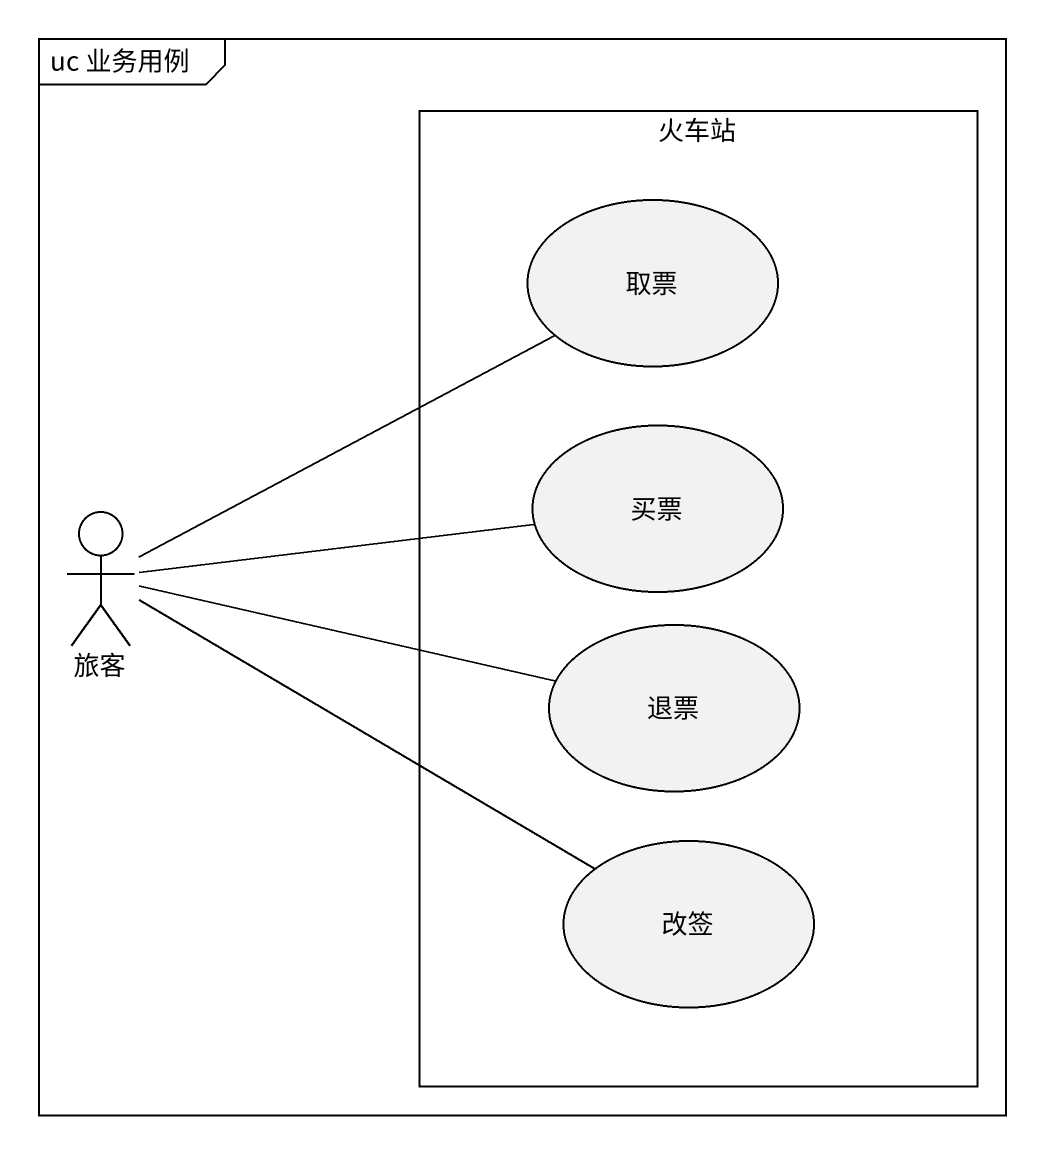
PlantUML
@startuml
mainframe uc 业务用例
rectangle 火车站 {
  usecase 取票
  usecase 买票
  usecase 退票
  usecase 改签
}
actor 旅客
旅客 -up- 取票
旅客 -right- 买票
旅客 -right- 退票
旅客 -right- 改签
@enduml
